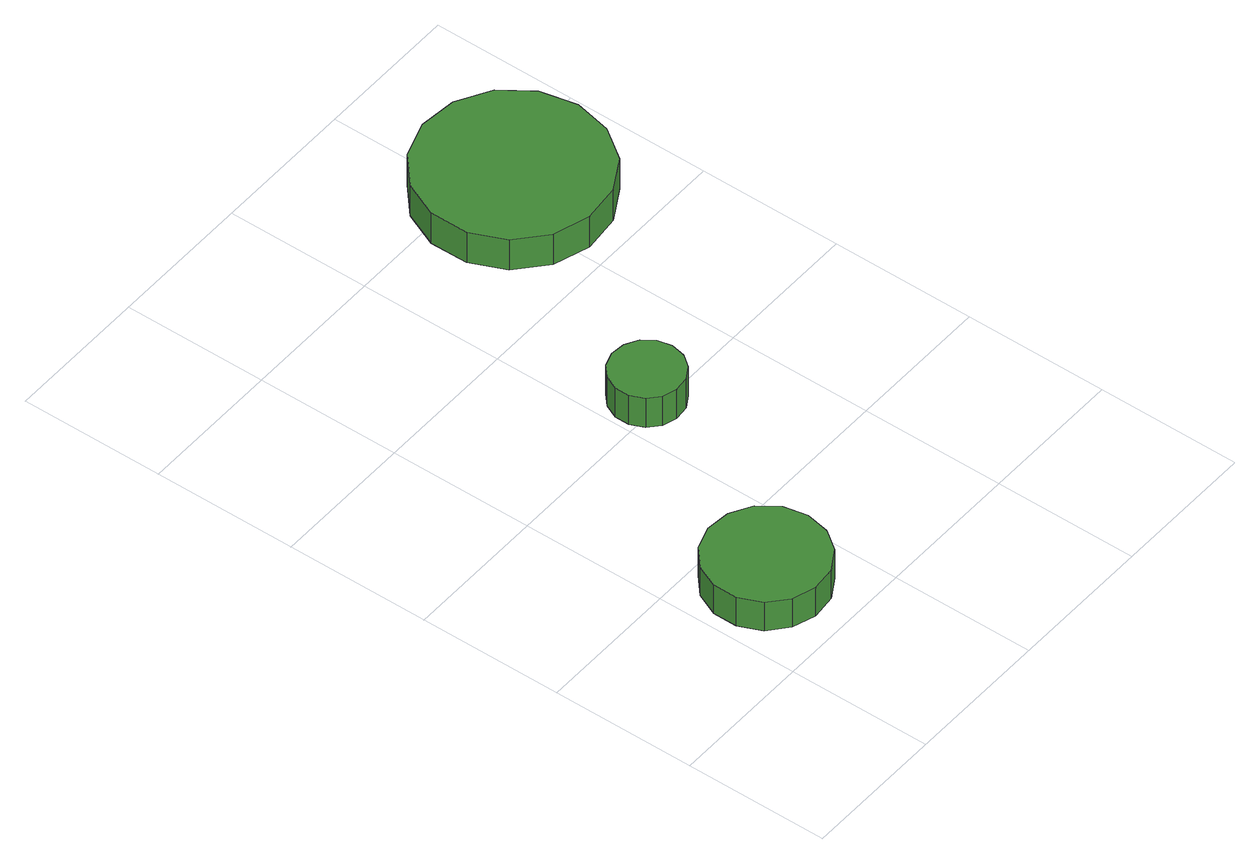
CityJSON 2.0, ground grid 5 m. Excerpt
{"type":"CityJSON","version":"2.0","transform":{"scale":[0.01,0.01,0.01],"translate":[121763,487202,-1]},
"CityObjects":{
"tree1":{"type":"SolitaryVegetationObject","attributes":{"function":"something"},"geometry":[{"type":"MultiSurface","lod":"1","boundaries":[[[0,1,2,3,4,5,6,7,8,9,10,11,12,13,14]],[[15,16,17,18,19,20,21,22,23,24,25,26,27,28,29]],[[0,29,28,1]],[[1,28,27,2]],[[2,27,26,3]],[[3,26,25,4]],[[4,25,24,5]],[[5,24,23,6]],[[6,23,22,7]],[[7,22,21,8]],[[8,21,20,9]],[[9,20,19,10]],[[10,19,18,11]],[[11,18,17,12]],[[12,17,16,13]],[[13,16,15,14]],[[14,15,29,0]]]}]},
"tree2":{"type":"SolitaryVegetationObject","attributes":{"function":"something"},"geometry":[{"type":"MultiSurface","lod":"1","boundaries":[[[30,31,32,33,34,35,36,37,38,39,40,41,42,43,44]],[[45,46,47,48,49,50,51,52,53,54,55,56,57,58,59]],[[30,59,58,31]],[[31,58,57,32]],[[32,57,56,33]],[[33,56,55,34]],[[34,55,54,35]],[[35,54,53,36]],[[36,53,52,37]],[[37,52,51,38]],[[38,51,50,39]],[[39,50,49,40]],[[40,49,48,41]],[[41,48,47,42]],[[42,47,46,43]],[[43,46,45,44]],[[44,45,59,30]]]}]},
"tree3":{"type":"SolitaryVegetationObject","attributes":{"function":"something"},"geometry":[{"type":"MultiSurface","lod":"1","boundaries":[[[60,61,62,63,64,65,66,67,68,69,70,71,72,73,74]],[[75,76,77,78,79,80,81,82,83,84,85,86,87,88,89]],[[60,89,88,61]],[[61,88,87,62]],[[62,87,86,63]],[[63,86,85,64]],[[64,85,84,65]],[[65,84,83,66]],[[66,83,82,67]],[[67,82,81,68]],[[68,81,80,69]],[[69,80,79,70]],[[70,79,78,71]],[[71,78,77,72]],[[72,77,76,73]],[[73,76,75,74]],[[74,75,89,60]]]}]}
},
"vertices":[
[455,294,168],[438,377,168],[388,446,168],[314,488,168],[229,497,168],[148,471,168],[85,414,168],[51,336,168],[51,251,168],[85,173,168],[148,117,168],[229,90,168],[314,99,168],[388,142,168],[438,211,168],[438,211,49],[388,142,49],[314,99,49],[229,90,49],[148,117,49],[85,173,49],[51,251,49],[51,336,49],[85,414,49],[148,471,49],[229,497,49],[314,488,49],[388,446,49],[438,377,49],[455,294,49],
[768,1048,172],[757,1098,172],[727,1140,172],[682,1165,172],[631,1171,172],[582,1155,172],[544,1120,172],[523,1073,172],[523,1022,172],[544,975,172],[582,940,172],[631,925,172],[682,930,172],[727,956,172],[757,997,172],[757,997,50],[727,956,50],[682,930,50],[631,925,50],[582,940,50],[544,975,50],[523,1022,50],[523,1073,50],[544,1120,50],[582,1155,50],[631,1171,50],[682,1165,50],[727,1140,50],[757,1098,50],[768,1048,50],
[1383,1879,189],[1355,2009,189],[1278,2115,189],[1163,2181,189],[1032,2195,189],[906,2154,189],[808,2066,189],[755,1945,189],[755,1813,189],[808,1693,189],[906,1604,189],[1032,1564,189],[1163,1577,189],[1278,1643,189],[1355,1750,189],[1355,1750,62],[1278,1643,62],[1163,1577,62],[1032,1564,62],[906,1604,62],[808,1693,62],[755,1813,62],[755,1945,62],[808,2066,62],[906,2154,62],[1032,2195,62],[1163,2181,62],[1278,2115,62],[1355,2009,62],[1383,1879,62]
]}
